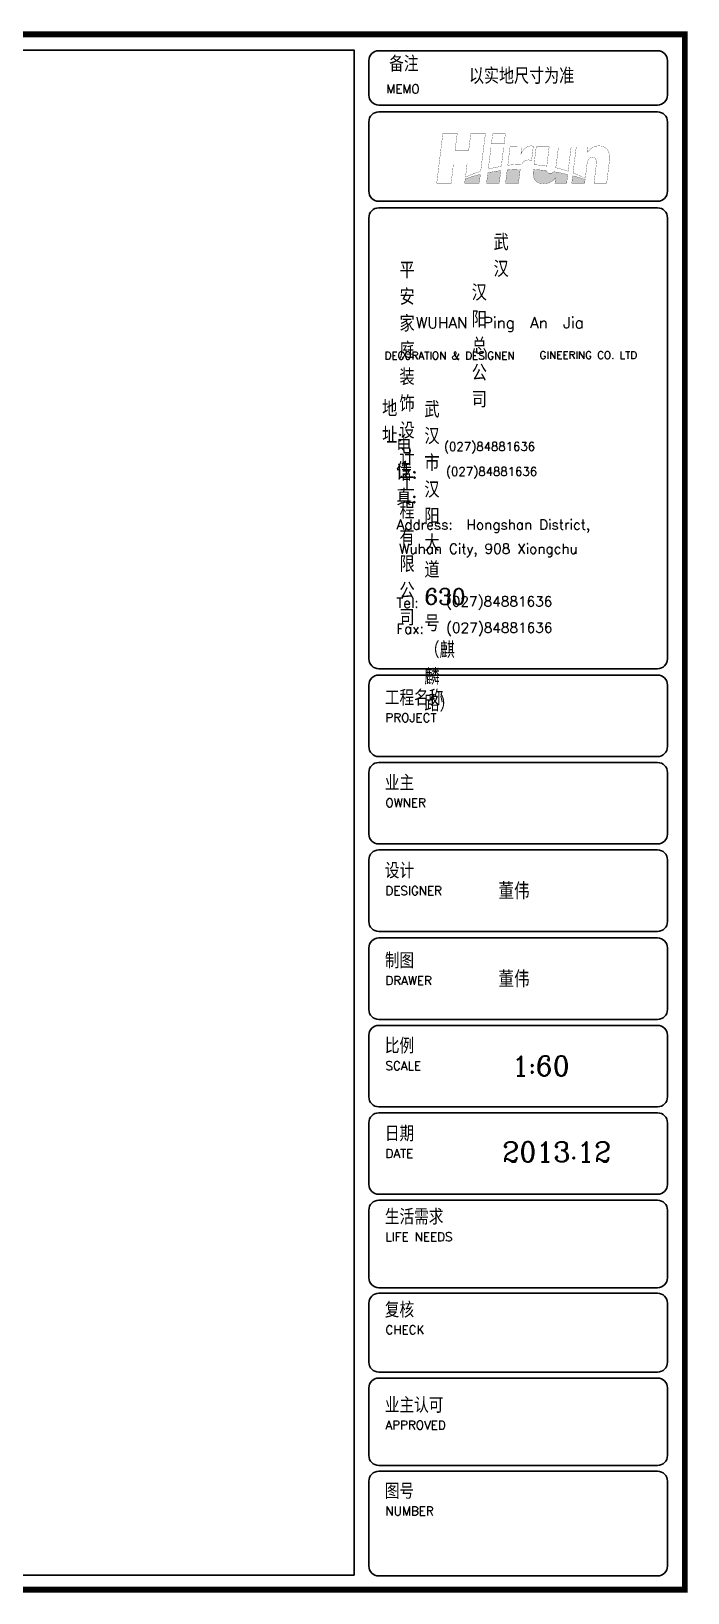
# Model space of a CAD drawing. Header units: millimetres. Extents: x 512961 to 915856, y -1268271 to -458543.
# Drawn here: x 892265 to 899282, y -1162808 to -1146125 of the extents above; entities that cross this region are included whole.
import ezdxf

# ---------------------------------------------------------------- set-up
doc = ezdxf.new("R2010")
doc.units = ezdxf.units.MM
doc.header["$MEASUREMENT"] = 0
doc.layers.get('0').update_dxf_attribs({"linetype": 'CONTINUOUS'})
doc.styles.add('HZXY', font='complex.shx', dxfattribs={"bigfont": 'HZXY.shx'})
doc.styles.add('ROMAND', font='romand')
doc.styles.get("Standard").update_dxf_attribs({"font": 'complex.shx', "bigfont": 'hzxy.shx'})

msp = doc.modelspace()

# ---------------------------------------------------------------- hatches: boundary and pattern name
h = msp.add_hatch(color=8)
h.paths.add_polyline_path([(898185.1, -1147709.7, 0.0083728), (898122, -1147689.1, 0.0125238), (898051.9, -1147668.9), (898042.3, -1147748.3), (898180.3, -1147748.3)])
h.paths.add_polyline_path([(897998.9, -1147655.6, 0.0009777), (897927.8, -1147639.7, 0.0082024), (897850.4, -1147625.5, -0.0807601), (897839.7, -1147635.1, -0.0700903), (897827.5, -1147640.5, -0.0659521), (897805.5, -1147641.9, -0.1711385), (897785.2, -1147635, -0.1710199), (897774, -1147614.8, 0.0091201), (897703.3, -1147607.1, 0.0067274), (897632.3, -1147602.5, 0.0035828), (897631, -1147618.3, 0.027491), (897630.4, -1147651.9, 0.1253979), (897649.7, -1147714.4, 0.1608663), (897696.4, -1147748.4), (897787.2, -1147748.4, 0.0830321), (897830.1, -1147727.9, 0.0448455), (897853.2, -1147708.7, 0.0268999), (897869.2, -1147690.6), (897862.1, -1147748.4), (897987.6, -1147748.4)])
h.paths.add_polyline_path([(897491.1, -1147599.8, 0.0056446), (897424.9, -1147602, 0.006522), (897352.2, -1147606.7), (897334.7, -1147748.4), (897472.4, -1147748.4)])
h.paths.add_polyline_path([(897283.3, -1147614.3, 0.0087866), (897213.8, -1147624.3, 0.0150856), (897145.2, -1147636.6), (897131.5, -1147748.3), (897266.9, -1147748.3)])
h.paths.add_polyline_path([(897065.3, -1147654, 0.0116976), (896986.2, -1147675.4, 0.0068308), (896903.5, -1147701.8), (896897.6, -1147748.4), (897053.7, -1147748.4)])

# ---------------------------------------------------------------- linework, layer by layer
at = {"color": 4}
for p, q in [((895873.7, -1146438.7), (895873.7, -1146807)), ((898959.4, -1146332.6), (895979.8, -1146332.6)), ((899065.5, -1146438.7), (899065.5, -1146807)), ((898959.4, -1146913.1), (895979.8, -1146913.1)), ((895873.7, -1147093), (895873.7, -1147835.2)), ((898959.4, -1146986.9), (895979.8, -1146986.9)), ((899065.5, -1147093), (899065.5, -1147835.2)), ((898959.4, -1147941.4), (895979.8, -1147941.4)), ((895873.7, -1152831.7), (895873.7, -1148118.3)), ((898959.4, -1148012.1), (895979.8, -1148012.1)), ((899065.5, -1148118.3), (899065.5, -1152829.5)), ((898959.4, -1152935.7), (895979.8, -1152935.7)), ((895873.7, -1153768), (895873.7, -1153109.9)), ((895979.9, -1153003.7), (898959.4, -1153003.7)), ((899065.5, -1153109.9), (899065.5, -1153768)), ((895979.9, -1153874.1), (898959.4, -1153874.1)), ((895979.9, -1153937.8), (898959.4, -1153937.8)), ((895873.7, -1154702.1), (895873.7, -1154044)), ((899065.5, -1154044), (899065.5, -1154702.1)), ((895979.9, -1154808.2), (898959.4, -1154808.2)), ((895873.7, -1155636.2), (895873.7, -1154978.1)), ((895979.9, -1154871.9), (898959.4, -1154871.9)), ((899065.5, -1154978.1), (899065.5, -1155636.2)), ((895979.9, -1155742.3), (898959.4, -1155742.3)), ((895979.9, -1155812.3), (898959.4, -1155812.3)), ((895873.7, -1156576.6), (895873.7, -1155918.5)), ((899065.5, -1155918.5), (899065.5, -1156576.6)), ((895979.9, -1156682.7), (898959.4, -1156682.7)), ((895979.9, -1156746.4), (898959.4, -1156746.4)), ((895873.7, -1157510.7), (895873.7, -1156852.6)), ((899065.5, -1156852.6), (899065.5, -1157510.7)), ((895979.9, -1157616.8), (898959.4, -1157616.8)), ((895873.7, -1157786.7), (895873.7, -1158444.8)), ((895979.9, -1157680.5), (898959.4, -1157680.5)), ((899065.5, -1157786.7), (899065.5, -1158444.8)), ((895979.9, -1158550.9), (898959.4, -1158550.9)), ((895979.9, -1158614.6), (898959.4, -1158614.6)), ((895873.7, -1158720.8), (895873.7, -1159442.6)), ((899065.5, -1158720.8), (899065.5, -1159442.6)), ((895979.9, -1159548.7), (898959.4, -1159548.7)), ((895979.9, -1159608.6), (898959.4, -1159608.6)), ((895873.7, -1159714.8), (895873.7, -1160344)), ((899065.5, -1159714.8), (899065.5, -1160344)), ((895979.9, -1160450.2), (898959.4, -1160450.2)), ((895873.7, -1160620), (895873.7, -1161341.8)), ((895979.9, -1160513.9), (898959.4, -1160513.9)), ((899065.5, -1160620), (899065.5, -1161341.8)), ((895979.9, -1161448), (898959.4, -1161448)), ((895873.7, -1161616.4), (895873.7, -1162522.9)), ((895979.9, -1161510.2), (898959.4, -1161510.2)), ((899065.5, -1161616.4), (899065.5, -1162522.9)), ((895979.9, -1162629), (898959.4, -1162629))]:
    msp.add_line(p, q, dxfattribs=at)
at = {"const_width": 63.4}
msp.add_lwpolyline([(876351.9, -1162776.5), (899250.1, -1162775.3), (899250.1, -1146156.6), (876351.9, -1146157.8)], close=True, dxfattribs=at)
at = {"color": 4}
msp.add_lwpolyline([(876511, -1146327.3), (876511, -1162620.7), (895715.7, -1162619.5), (895715.7, -1146326.1)], close=True, dxfattribs=at)
at = {"const_width": 2.57}
for points in [[(896664.4, -1147217.2), (896599.1, -1147748.4), (896753.1, -1147748.4), (896777.3, -1147543.7), (896923.3, -1147543.7), (896906.3, -1147683.9, -0.0213612), (896995.8, -1147646.1, -0.011006), (897068.4, -1147621.1), (897119.5, -1147216.9), (896963.3, -1147216.9), (896940.9, -1147395.3), (896794.8, -1147395.3), (896818.2, -1147217.9), (896664.3, -1147217.9)], [(897179.3, -1147361.3), (897150, -1147598, -0.0105569), (897216.9, -1147582.2, -0.0128922), (897289.1, -1147569), (897314.8, -1147361.3), (897179.3, -1147361.3)], [(897382.4, -1147361.1), (897358.4, -1147556.7, -0.0118671), (897427.2, -1147550.5, -0.0129971), (897507.1, -1147547.1, -0.1439359), (897538, -1147511.9, -0.1436825), (897584.2, -1147500, -0.1536681), (897598.9, -1147505.5), (897612.6, -1147505.5), (897631.3, -1147352.6), (897623.4, -1147352.6, -0.0155726), (897620.1, -1147351.2, 0.0837896), (897614.4, -1147349.7, 0.0788857), (897582.8, -1147353.9, 0.1325965), (897535.2, -1147382.1, 0.0890432), (897498.4, -1147438.4), (897507.8, -1147361.3), (897382.4, -1147361.1)], [(897662.1, -1147361.2), (897638.8, -1147550.7, -0.0159083), (897705.8, -1147556.8, -0.0153579), (897775.2, -1147566.6), (897800.3, -1147361.2), (897662.1, -1147361.2)], [(897899.7, -1147361.3), (897886.2, -1147472.4, 0.0032153), (897878.7, -1147533, -0.0358735), (897870.2, -1147582.9, -0.0148189), (897941.1, -1147601.1, -0.0119754), (898003.2, -1147620.5), (898035.3, -1147361.3), (897899.7, -1147361.3)], [(898055.6, -1147639.6), (898090.1, -1147361.4), (898215.3, -1147361.4), (898208.2, -1147421.6, -0.0543552), (898242.6, -1147384.8, -0.0929237), (898289.7, -1147356.8, -0.1330659), (898360, -1147352.7, -0.1455974), (898412, -1147377.8, -0.1364703), (898439.6, -1147424.9, -0.0836031), (898445.7, -1147500.5), (898415.3, -1147748.4), (898279.9, -1147748.4), (898304.1, -1147553, 0.0455004), (898305.8, -1147520.4, 0.1049859), (898299, -1147491.6, 0.190303), (898279.1, -1147473.9, 0.1097245), (898259.3, -1147471.2, 0.1122673), (898235.1, -1147479.9, 0.0873497), (898219.4, -1147497.2, 0.0325941), (898211.1, -1147516.4, 0.0363537), (898205.7, -1147541.1), (898186.7, -1147696.7, 0.0133415), (898116.4, -1147663.8, 0.0258428), (898055.6, -1147639.6, 0.7602512)], [(897145.2, -1147636.6), (897131.5, -1147748.3), (897266.9, -1147748.3), (897283.3, -1147614.3, 0.0087866), (897213.8, -1147624.3, 0.0150856), (897145.2, -1147636.6, -1.0730626)], [(897352.2, -1147606.7), (897334.7, -1147748.4), (897472.4, -1147748.4), (897491.1, -1147599.8, 0.0056446), (897424.9, -1147602, 0.006522), (897352.2, -1147606.7, -0.5776864)], [(897998.9, -1147655.6), (897987.6, -1147748.6), (897862.1, -1147748.6), (897869.2, -1147690.6, -0.0268999), (897853.2, -1147708.7, -0.0448455), (897830.1, -1147727.9, -0.0984095), (897778.7, -1147750.6, -0.0926394), (897716.3, -1147752.4, -0.2179317), (897649.7, -1147714.4, -0.1253979), (897630.4, -1147651.9, -0.027491), (897631, -1147618.3, -0.0035828), (897632.3, -1147602.5, -0.0067274), (897703.3, -1147607.1, -0.0091201), (897774, -1147614.8, 0.1710199), (897785.2, -1147635, 0.1711385), (897805.5, -1147641.9, 0.0659521), (897827.5, -1147640.5, 0.0700903), (897839.7, -1147635.1, 0.0807601), (897850.4, -1147625.5, -0.0082024), (897927.8, -1147639.7, -0.0009777), (897998.9, -1147655.6, 1.1992285)], [(896903.5, -1147701.8), (896897.6, -1147748.5), (897053.7, -1147748.5), (897065.3, -1147654, 0.0116976), (896986.2, -1147675.4, 0.0068308), (896903.5, -1147701.8, -0.7640615)], [(898051.9, -1147668.9), (898042.3, -1147748.3), (898180.3, -1147748.3), (898185.1, -1147709.7, 0.0083728), (898122, -1147689.1, 0.0125238), (898051.9, -1147668.9, -1.4214161)]]:
    msp.add_lwpolyline(points, format="xyb", dxfattribs=at)
msp.add_lwpolyline([(897197.1, -1147218.5), (897183.4, -1147328.5), (897318.9, -1147328.5), (897332.5, -1147218.5), (897197.1, -1147218.5)], dxfattribs=at)
at = {"color": 4}
for centre, start, end in [((895979.8, -1146438.7), 90, 180), ((898959.4, -1146438.7), 0, 90), ((895979.8, -1146807), 180, 270), ((898959.4, -1146807), 270, 0), ((895979.8, -1147093), 90, 180), ((898959.4, -1147093), 0, 90), ((895979.8, -1147835.2), 180, 270), ((898959.4, -1147835.2), 270, 0), ((895979.8, -1148118.3), 90, 180), ((898959.4, -1148118.3), 0, 90), ((895979.8, -1152829.5), 180, 270), ((898959.4, -1152829.5), 270, 0), ((895979.9, -1153109.9), 90, 180), ((898959.4, -1153109.9), 0, 90), ((895979.9, -1153768), 180, 270), ((898959.4, -1153768), 270, 0), ((895979.9, -1154044), 90, 180), ((898959.4, -1154044), 0, 90), ((895979.9, -1154702.1), 180, 270), ((898959.4, -1154702.1), 270, 0), ((895979.9, -1154978.1), 90, 180), ((898959.4, -1154978.1), 0, 90), ((895979.9, -1155636.2), 180, 270), ((898959.4, -1155636.2), 270, 0), ((895979.9, -1155918.5), 90, 180), ((898959.4, -1155918.5), 0, 90), ((895979.9, -1156576.6), 180, 270), ((898959.4, -1156576.6), 270, 0), ((895979.9, -1156852.6), 90, 180), ((898959.4, -1156852.6), 0, 90), ((895979.9, -1157510.7), 180, 270), ((898959.4, -1157510.7), 270, 0), ((895979.9, -1157786.7), 90, 180), ((898959.4, -1157786.7), 0, 90), ((895979.9, -1158444.8), 180, 270), ((898959.4, -1158444.8), 270, 0), ((895979.9, -1158720.8), 90, 180), ((898959.4, -1158720.8), 0, 90), ((895979.9, -1159442.6), 180, 270), ((898959.4, -1159442.6), 270, 0), ((895979.9, -1159714.8), 90, 180), ((898959.4, -1159714.8), 0, 90), ((895979.9, -1160344), 180, 270), ((898959.4, -1160344), 270, 0), ((895979.9, -1160620), 90, 180), ((898959.4, -1160620), 0, 90), ((895979.9, -1161341.8), 180, 270), ((898959.4, -1161341.8), 270, 0), ((895979.9, -1161616.4), 90, 180), ((898959.4, -1161616.4), 0, 90), ((895979.9, -1162522.9), 180, 270), ((898959.4, -1162522.9), 270, 0)]:
    msp.add_arc(centre, 106.1, start, end, dxfattribs=at)

# ---------------------------------------------------------------- texts
for s, height, style, p in [('备注', 164.62, 'HZXY', (896091.2, -1146556.1)), ('以实地尺寸为准', 169.15, 'HZXY', (896943.6, -1146688)), ('MEMO', 93.41, 'ROMAND', (896060.3, -1146787.5)), ('WUHAN  Ping  An  Jia', 119.224, 'HZXY', (896375.9, -1149298.5, -1834.9)), ('DECORATION & DESIGNEN', 81.049, 'HZXY', (896041.5, -1149630.8, -1834.9)), ('GINEERING CO. LTD', 81.049, 'HZXY', (897698.7, -1149626.2, -1834.9)), ('(027)84881636', 91.748, 'HZXY', (896675.5, -1150607.2, -1572.8)), (' (027)84881636', 91.748, 'HZXY', (896634, -1150874.3, -1572.8)), ('Address:  Hongshan District, ', 107.039, 'HZXY', (896169.7, -1151449.5, -1834.9)), (' Wuhan City, 908 Xiongchu  ', 107.039, 'HZXY', (896123.7, -1151706.9)), (' (027)84881636', 107.039, 'HZXY', (896623.1, -1152270.4, -1258.3)), (' (027)84881636', 107.039, 'HZXY', (896624.5, -1152551, -1572.8)), ('工程名称', 164.62, 'HZXY', (896044.7, -1153329.1)), ('PROJECT', 93.41, 'ROMAND', (896051.1, -1153505.8)), ('业主', 164.62, 'HZXY', (896044.7, -1154238.9)), ('OWNER', 93.41, 'ROMAND', (896051.1, -1154415.7)), ('设计', 164.62, 'HZXY', (896044.7, -1155176.6)), ('DESIGNER', 93.41, 'ROMAND', (896051.1, -1155353.3)), ('制图', 164.62, 'HZXY', (896044.7, -1156137.7)), ('DRAWER', 93.41, 'ROMAND', (896051.1, -1156314.4)), ('比例', 164.62, 'HZXY', (896044.7, -1157047.5)), ('SCALE', 93.41, 'ROMAND', (896051.1, -1157224.3)), ('1:60', 211.97, 'HZXY', (897402.6, -1157285.5)), ('日期', 164.62, 'HZXY', (896044.7, -1157985.2)), ('2013.12', 211.97, 'HZXY', (897300.5, -1158203.8)), ('DATE', 93.41, 'ROMAND', (896051.1, -1158161.9)), ('复核', 164.62, 'HZXY', (896044.7, -1159868.8)), ('CHECK', 93.41, 'ROMAND', (896051.1, -1160045.6)), ('业主认可', 164.62, 'HZXY', (896044.7, -1160886.8)), ('APPROVED', 93.41, 'ROMAND', (896051.1, -1161063.5)), ('图号', 164.62, 'HZXY', (896044.7, -1161804.8)), ('NUMBER', 93.41, 'ROMAND', (896051.1, -1161981.5))]:
    msp.add_text(s, height=height, dxfattribs=dict(style=style)).set_placement(p)
for p in [(897259.2, -1155398.5), (897259.2, -1156338.9)]:
    msp.add_text('董伟', height=174.87).set_placement(p)
at = {"color": 2}
for s, height, style, p in [('生活需求', 164.62, 'HZXY', (896044.7, -1158874.8)), ('LIFE NEEDS', 93.41, 'ROMAND', (896051.1, -1159051.6))]:
    msp.add_text(s, height=height, dxfattribs=dict(at, style=style)).set_placement(p)
at = {"attachment_point": 1, "style": 'HZXY'}
for s, insert, char_height, width in [('武汉', (897205.7, -1148294.4, -1834.9), 171.26, 0.906), ('平安家庭装饰设计工程有限公司', (896200.7, -1148592.1, -1834.9), 171.262, 1.07), ('汉阳总公司', (896973.1, -1148832.2, -1834.9), 171.26, 0.795), ('地址:', (896015.6, -1150069.8, -1834.9), 171.26, 1.07), ('武汉市汉阳大道630号（麒麟路）', (896467, -1150081, -1834.9), 171.262, 0.906), ('电话:', (896167.6, -1150469.7, -1834.9), 171.26, 1.07), ('传真:', (896167.6, -1150732.6, -1834.9), 171.26, 1.07), ('Tel:', (896167.6, -1152178.8, -1834.9), 107.04, 1.07), ('Fax:', (896167.6, -1152454.6, -1834.9), 107.04, 1.07)]:
    msp.add_mtext(s, dxfattribs=dict(at, insert=insert, char_height=char_height, width=width))

doc.saveas('drawing.dxf')
